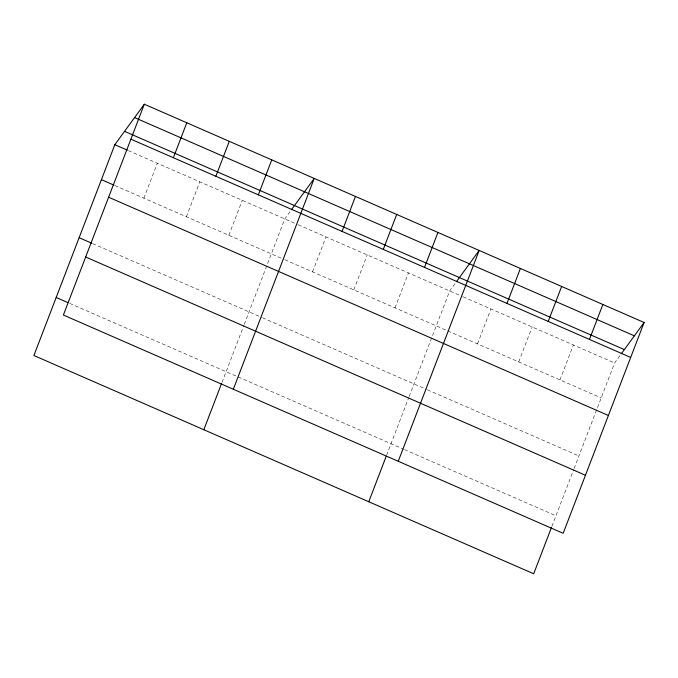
<?xml version="1.0" encoding="UTF-8"?>
<svg xmlns="http://www.w3.org/2000/svg" width="678" height="678" viewBox="0 0 678 678"><rect width="100%" height="100%" fill="white"/><g stroke="black" fill="none" stroke-linecap="round" stroke-linejoin="round"><path stroke-width="0.51" stroke-dasharray="3.39 2.54" d="M143.889 198.205L157.304 163.254M186.374 216.757L199.79 181.806M228.85 235.308L242.266 200.357M222.02 382.333L243.877 325.398M244.241 324.431L284.752 218.909L290.837 210.561M312.566 271.87L325.982 236.919M353.797 289.879L367.222 254.92M395.028 307.888L408.453 272.929M386.579 455.319L408.809 397.427M409.173 396.461L449.684 290.938L455.158 283.421M477.498 343.899L490.914 308.939M518.729 361.908L532.145 326.949M559.96 379.909L573.385 344.958M551.884 526.382L573.732 469.456M574.105 468.49L614.615 362.959L620.09 355.45M128.345 150.601L297.218 224.35M298.176 224.774L462.15 296.379M463.108 296.795L614.615 362.959M114.921 185.56L283.802 259.31M284.76 259.725L601.191 397.918M92.649 243.588L261.522 317.338M262.479 317.762L426.454 389.367M427.411 389.791L578.919 455.947M69.69 303.388L403.503 449.158M404.461 449.582L555.968 515.746"/><path stroke-width="1.02" d="M144.312 104.226L63.385 315.041L563.172 533.298L644.1 322.482L144.312 104.226L114.828 144.702L33.9 355.518L533.688 573.774L551.511 527.348M173.373 157.728L186.789 122.777M215.858 176.288L229.274 141.329M258.335 194.84L271.759 159.881M203.832 429.725L221.647 383.299M233.317 389.248L314.236 178.433L291.438 209.722M342.051 231.393L355.475 196.442M383.282 249.402L396.706 214.443M424.521 267.412L437.937 232.452M368.756 501.754L386.206 456.294M398.249 461.277L479.168 250.462L456.37 281.751M506.983 303.422L520.399 268.463M548.214 321.431L561.638 286.472M589.453 339.432L602.869 304.481M621.302 353.78L644.1 322.482M134.583 117.582L634.371 335.839M124.557 131.346L624.345 349.602M130.896 139.176L630.684 357.442M114.828 144.702L127.379 150.177M101.403 179.653L113.955 185.136M108.616 197.213L608.403 415.478M79.131 237.69L91.683 243.173M85.665 257.004L585.453 475.27M56.181 297.481L67.766 302.541"/></g></svg>
